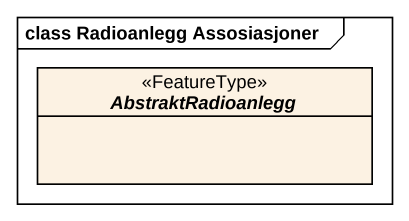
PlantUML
@startuml
mainframe class Radioanlegg Assosiasjoner
hide circle
hide empty members
abstract class AbstraktRadioanlegg <<FeatureType>>
@enduml
